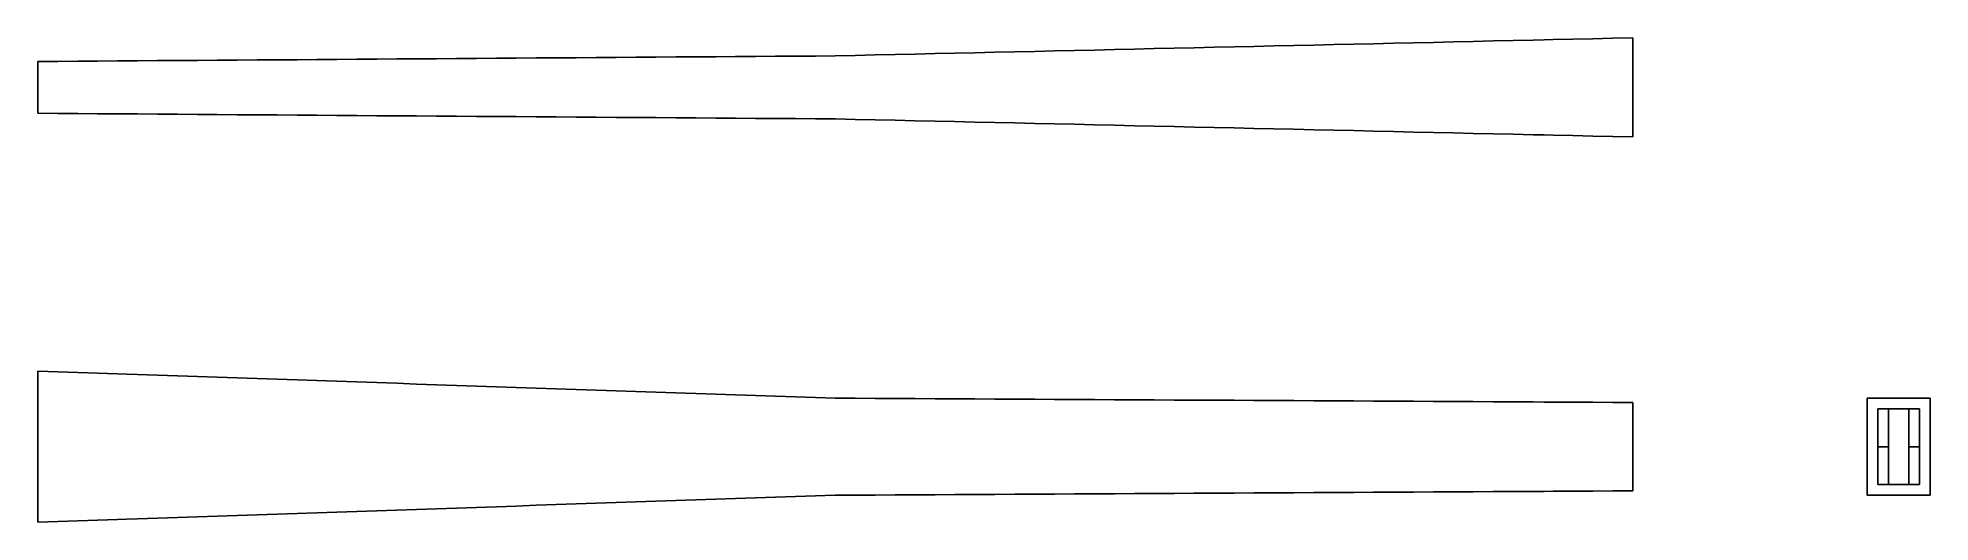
# Model space of a CAD drawing. Header units: inches. Extents: x 0 to 10.7, y -0.4 to 2.3.
import ezdxf

# ---------------------------------------------------------------- set-up
doc = ezdxf.new("R2010")
doc.units = ezdxf.units.IN

msp = doc.modelspace()

# ---------------------------------------------------------------- linework, layer by layer
at = {"layer": 'FRONT'}
for p, q in [((0, 0.426198), (0.1125, 0.422393)), ((0, 0.426198), (0, -0.426198)), ((0.1125, 0.422393), (0.225, 0.418588)), ((0.225, 0.418588), (0.3375, 0.414783)), ((0.3375, 0.414783), (0.45, 0.410978)), ((0.45, 0.410978), (0.5, 0.409287)), ((0.5, 0.409287), (0.5625, 0.407174)), ((0.5625, 0.407174), (0.675, 0.403369)), ((0.675, 0.403369), (0.7875, 0.399564)), ((0.7875, 0.399564), (0.9, 0.395759)), ((0.9, 0.395759), (1.0125, 0.391955)), ((1.0125, 0.391955), (1.125, 0.38815)), ((1.125, 0.38815), (1.2375, 0.384345)), ((1.2375, 0.384345), (1.35, 0.38054)), ((1.35, 0.38054), (1.4625, 0.376736)), ((1.4625, 0.376736), (1.575, 0.372931)), ((1.575, 0.372931), (1.6875, 0.369126)), ((1.6875, 0.369126), (1.8, 0.365321)), ((1.8, 0.365321), (1.9125, 0.361516)), ((1.9125, 0.361516), (2.025, 0.357712)), ((2.025, 0.357712), (2.1375, 0.353907)), ((2.1375, 0.353907), (2.25, 0.350102)), ((2.25, 0.350102), (2.3625, 0.346297)), ((2.3625, 0.346297), (2.475, 0.342493)), ((2.475, 0.342493), (2.5875, 0.338688)), ((2.5875, 0.338688), (2.7, 0.334883)), ((2.7, 0.334883), (2.8125, 0.331078)), ((2.8125, 0.331078), (2.925, 0.327274)), ((2.925, 0.327274), (3.0375, 0.323469)), ((3.0375, 0.323469), (3.15, 0.319664)), ((3.15, 0.319664), (3.2625, 0.315859)), ((3.2625, 0.315859), (3.375, 0.312055)), ((3.375, 0.312055), (3.4875, 0.30825)), ((3.4875, 0.30825), (3.6, 0.304445)), ((3.6, 0.304445), (3.7125, 0.30064)), ((3.7125, 0.30064), (3.825, 0.296835)), ((3.825, 0.296835), (3.9375, 0.293031)), ((3.9375, 0.293031), (4.05, 0.289226)), ((4.05, 0.289226), (4.1625, 0.285421)), ((4.1625, 0.285421), (4.275, 0.281616)), ((4.275, 0.281616), (4.3875, 0.277812)), ((4.3875, 0.277812), (4.5, 0.274007)), ((4.5, 0.274007), (4.6125, 0.273395)), ((4.6125, 0.273395), (4.725, 0.272783)), ((4.725, 0.272783), (4.8375, 0.272171)), ((4.8375, 0.272171), (4.95, 0.271559)), ((4.95, 0.271559), (5.0625, 0.270947)), ((5.0625, 0.270947), (5.175, 0.270335)), ((5.175, 0.270335), (5.2875, 0.269723)), ((5.2875, 0.269723), (5.4, 0.269111)), ((5.4, 0.269111), (5.5125, 0.268499)), ((5.5125, 0.268499), (5.625, 0.267887)), ((5.625, 0.267887), (5.7375, 0.267275)), ((5.7375, 0.267275), (5.85, 0.266663)), ((5.85, 0.266663), (5.9625, 0.266051)), ((5.9625, 0.266051), (6.075, 0.265439)), ((6.075, 0.265439), (6.1875, 0.264827)), ((6.1875, 0.264827), (6.3, 0.264215)), ((6.3, 0.264215), (6.4125, 0.263603)), ((6.4125, 0.263603), (6.525, 0.262991)), ((6.525, 0.262991), (6.6375, 0.262379)), ((6.6375, 0.262379), (6.75, 0.261767)), ((6.75, 0.261767), (6.8625, 0.261155)), ((6.8625, 0.261155), (6.975, 0.260543)), ((6.975, 0.260543), (7.0875, 0.259931)), ((7.0875, 0.259931), (7.2, 0.259319)), ((7.2, 0.259319), (7.3125, 0.258707)), ((7.3125, 0.258707), (7.425, 0.258095)), ((7.425, 0.258095), (7.5375, 0.257483)), ((7.5375, 0.257483), (7.65, 0.256871)), ((7.65, 0.256871), (7.7625, 0.256259)), ((7.7625, 0.256259), (7.875, 0.255647)), ((7.875, 0.255647), (7.9875, 0.255035)), ((7.9875, 0.255035), (8.1, 0.254423)), ((8.1, 0.254423), (8.2125, 0.253811)), ((8.2125, 0.253811), (8.325, 0.253199)), ((8.325, 0.253199), (8.4375, 0.252587)), ((8.4375, 0.252587), (8.5, 0.252247)), ((8.5, 0.252247), (8.55, 0.251975)), ((8.55, 0.251975), (8.6625, 0.251363)), ((8.6625, 0.251363), (8.775, 0.250751)), ((8.775, 0.250751), (8.8875, 0.250139)), ((8.8875, 0.250139), (9, 0.249527)), ((9, 0.249527), (9, -0.249527)), ((3.0375, -0.323469), (3.15, -0.319664)), ((3.15, -0.319664), (3.2625, -0.315859)), ((3.2625, -0.315859), (3.375, -0.312055)), ((3.375, -0.312055), (3.4875, -0.30825)), ((3.4875, -0.30825), (3.6, -0.304445)), ((3.6, -0.304445), (3.7125, -0.30064)), ((3.7125, -0.30064), (3.825, -0.296835)), ((3.825, -0.296835), (3.9375, -0.293031)), ((3.9375, -0.293031), (4.05, -0.289226)), ((4.05, -0.289226), (4.1625, -0.285421)), ((4.1625, -0.285421), (4.275, -0.281616)), ((4.275, -0.281616), (4.3875, -0.277812)), ((4.3875, -0.277812), (4.5, -0.274007)), ((4.5, -0.274007), (4.6125, -0.273395)), ((4.6125, -0.273395), (4.725, -0.272783)), ((4.725, -0.272783), (4.8375, -0.272171)), ((4.8375, -0.272171), (4.95, -0.271559)), ((4.95, -0.271559), (5.0625, -0.270947)), ((5.0625, -0.270947), (5.175, -0.270335)), ((5.175, -0.270335), (5.2875, -0.269723)), ((5.2875, -0.269723), (5.4, -0.269111)), ((5.4, -0.269111), (5.5125, -0.268499)), ((5.5125, -0.268499), (5.625, -0.267887)), ((5.625, -0.267887), (5.7375, -0.267275)), ((5.7375, -0.267275), (5.85, -0.266663)), ((5.85, -0.266663), (5.9625, -0.266051)), ((5.9625, -0.266051), (6.075, -0.265439)), ((6.075, -0.265439), (6.1875, -0.264827)), ((6.1875, -0.264827), (6.3, -0.264215)), ((6.3, -0.264215), (6.4125, -0.263603)), ((6.4125, -0.263603), (6.525, -0.262991)), ((6.525, -0.262991), (6.6375, -0.262379)), ((6.6375, -0.262379), (6.75, -0.261767)), ((6.75, -0.261767), (6.8625, -0.261155)), ((6.8625, -0.261155), (6.975, -0.260543)), ((6.975, -0.260543), (7.0875, -0.259931)), ((7.0875, -0.259931), (7.2, -0.259319)), ((7.2, -0.259319), (7.3125, -0.258707)), ((7.3125, -0.258707), (7.425, -0.258095)), ((7.425, -0.258095), (7.5375, -0.257483)), ((7.5375, -0.257483), (7.65, -0.256871)), ((7.65, -0.256871), (7.7625, -0.256259)), ((7.7625, -0.256259), (7.875, -0.255647)), ((7.875, -0.255647), (7.9875, -0.255035)), ((7.9875, -0.255035), (8.1, -0.254423)), ((8.1, -0.254423), (8.2125, -0.253811)), ((8.2125, -0.253811), (8.325, -0.253199)), ((8.325, -0.253199), (8.4375, -0.252587)), ((8.4375, -0.252587), (8.5, -0.252247)), ((8.5, -0.252247), (8.55, -0.251975)), ((8.55, -0.251975), (8.6625, -0.251363)), ((8.6625, -0.251363), (8.775, -0.250751)), ((8.775, -0.250751), (8.8875, -0.250139)), ((8.8875, -0.250139), (9, -0.249527)), ((0, -0.426198), (0.1125, -0.422393)), ((0.1125, -0.422393), (0.225, -0.418588)), ((0.225, -0.418588), (0.3375, -0.414783)), ((0.3375, -0.414783), (0.45, -0.410978)), ((0.45, -0.410978), (0.5, -0.409287)), ((0.5, -0.409287), (0.5625, -0.407174)), ((0.5625, -0.407174), (0.675, -0.403369)), ((0.675, -0.403369), (0.7875, -0.399564)), ((0.7875, -0.399564), (0.9, -0.395759)), ((0.9, -0.395759), (1.0125, -0.391955)), ((1.0125, -0.391955), (1.125, -0.38815)), ((1.125, -0.38815), (1.2375, -0.384345)), ((1.2375, -0.384345), (1.35, -0.38054)), ((1.35, -0.38054), (1.4625, -0.376736)), ((1.4625, -0.376736), (1.575, -0.372931)), ((1.575, -0.372931), (1.6875, -0.369126)), ((1.6875, -0.369126), (1.8, -0.365321)), ((1.8, -0.365321), (1.9125, -0.361516)), ((1.9125, -0.361516), (2.025, -0.357712)), ((2.025, -0.357712), (2.1375, -0.353907)), ((2.1375, -0.353907), (2.25, -0.350102)), ((2.25, -0.350102), (2.3625, -0.346297)), ((2.3625, -0.346297), (2.475, -0.342493)), ((2.475, -0.342493), (2.5875, -0.338688)), ((2.5875, -0.338688), (2.7, -0.334883)), ((2.7, -0.334883), (2.8125, -0.331078)), ((2.8125, -0.331078), (2.925, -0.327274)), ((2.925, -0.327274), (3.0375, -0.323469))]:
    msp.add_line(p, q, dxfattribs=at)
at = {"layer": 'SECTION'}
for p, q in [((10.677975, 0.274007), (10.322025, 0.274007)), ((10.322025, 0.274007), (10.322025, -0.274007)), ((10.617975, 0.214007), (10.382025, 0.214007)), ((10.382025, 0.214007), (10.382025, -0.214007)), ((10.442025, 0.214007), (10.382025, 0.214007)), ((10.382025, 0.214007), (10.382025, 0)), ((10.442025, 0), (10.442025, 0.214007)), ((10.617975, 0.214007), (10.557975, 0.214007)), ((10.557975, 0.214007), (10.557975, 0)), ((10.617975, -0.214007), (10.617975, 0.214007)), ((10.617975, 0), (10.617975, 0.214007)), ((10.677975, -0.274007), (10.677975, 0.274007)), ((10.382025, 0), (10.442025, 0)), ((10.442025, 0), (10.382025, 0)), ((10.382025, 0), (10.382025, -0.214007)), ((10.442025, -0.214007), (10.442025, 0)), ((10.557975, 0), (10.617975, 0)), ((10.617975, 0), (10.557975, 0)), ((10.557975, 0), (10.557975, -0.214007)), ((10.617975, -0.214007), (10.617975, 0)), ((10.322025, -0.274007), (10.677975, -0.274007)), ((10.382025, -0.214007), (10.617975, -0.214007)), ((10.382025, -0.214007), (10.442025, -0.214007)), ((10.557975, -0.214007), (10.617975, -0.214007))]:
    msp.add_line(p, q, dxfattribs=at)
at = {"layer": 'TOP'}
for p, q in [((6.075, 2.24223), (6.1875, 2.244778)), ((6.1875, 2.244778), (6.3, 2.247325)), ((6.3, 2.247325), (6.4125, 2.249872)), ((6.4125, 2.249872), (6.525, 2.25242)), ((6.525, 2.25242), (6.6375, 2.254967)), ((6.6375, 2.254967), (6.75, 2.257514)), ((6.75, 2.257514), (6.8625, 2.260062)), ((6.8625, 2.260062), (6.975, 2.262609)), ((6.975, 2.262609), (7.0875, 2.265157)), ((7.0875, 2.265157), (7.2, 2.267704)), ((7.2, 2.267704), (7.3125, 2.270251)), ((7.3125, 2.270251), (7.425, 2.272799)), ((7.425, 2.272799), (7.5375, 2.275346)), ((7.5375, 2.275346), (7.65, 2.277893)), ((7.65, 2.277893), (7.7625, 2.280441)), ((7.7625, 2.280441), (7.875, 2.282988)), ((7.875, 2.282988), (7.9875, 2.285535)), ((7.9875, 2.285535), (8.1, 2.288083)), ((8.1, 2.288083), (8.2125, 2.29063)), ((8.2125, 2.29063), (8.325, 2.293178)), ((8.325, 2.293178), (8.4375, 2.295725)), ((8.4375, 2.295725), (8.5, 2.29714)), ((8.5, 2.29714), (8.55, 2.298272)), ((8.55, 2.298272), (8.6625, 2.30082)), ((8.6625, 2.30082), (8.775, 2.303367)), ((8.775, 2.303367), (8.8875, 2.305914)), ((8.8875, 2.305914), (9, 2.308462)), ((9, 2.308462), (9, 1.748723)), ((0, 2.174813), (0.1125, 2.175607)), ((0, 2.174813), (0, 1.882372)), ((0.1125, 2.175607), (0.225, 2.176401)), ((0.225, 2.176401), (0.3375, 2.177195)), ((0.3375, 2.177195), (0.45, 2.177988)), ((0.45, 2.177988), (0.5, 2.178341)), ((0.5, 2.178341), (0.5625, 2.178782)), ((0.5625, 2.178782), (0.675, 2.179576)), ((0.675, 2.179576), (0.7875, 2.18037)), ((0.7875, 2.18037), (0.9, 2.181164)), ((0.9, 2.181164), (1.0125, 2.181958)), ((1.0125, 2.181958), (1.125, 2.182751)), ((1.125, 2.182751), (1.2375, 2.183545)), ((1.2375, 2.183545), (1.35, 2.184339)), ((1.35, 2.184339), (1.4625, 2.185133)), ((1.4625, 2.185133), (1.575, 2.185927)), ((1.575, 2.185927), (1.6875, 2.186721)), ((1.6875, 2.186721), (1.8, 2.187515)), ((1.8, 2.187515), (1.9125, 2.188308)), ((1.9125, 2.188308), (2.025, 2.189102)), ((2.025, 2.189102), (2.1375, 2.189896)), ((2.1375, 2.189896), (2.25, 2.19069)), ((2.25, 2.19069), (2.3625, 2.191484)), ((2.3625, 2.191484), (2.475, 2.192278)), ((2.475, 2.192278), (2.5875, 2.193072)), ((2.5875, 2.193072), (2.7, 2.193865)), ((2.7, 2.193865), (2.8125, 2.194659)), ((2.8125, 2.194659), (2.925, 2.195453)), ((2.925, 2.195453), (3.0375, 2.196247)), ((3.0375, 2.196247), (3.15, 2.197041)), ((3.15, 2.197041), (3.2625, 2.197835)), ((3.2625, 2.197835), (3.375, 2.198629)), ((3.375, 2.198629), (3.4875, 2.199422)), ((3.4875, 2.199422), (3.6, 2.200216)), ((3.6, 2.200216), (3.7125, 2.20101)), ((3.7125, 2.20101), (3.825, 2.201804)), ((3.825, 2.201804), (3.9375, 2.202598)), ((3.9375, 2.202598), (4.05, 2.203392)), ((4.05, 2.203392), (4.1625, 2.204186)), ((4.1625, 2.204186), (4.275, 2.204979)), ((4.275, 2.204979), (4.3875, 2.205773)), ((4.3875, 2.205773), (4.5, 2.206567)), ((4.5, 2.206567), (4.6125, 2.209114)), ((4.6125, 2.209114), (4.725, 2.211662)), ((4.725, 2.211662), (4.8375, 2.214209)), ((4.8375, 2.214209), (4.95, 2.216757)), ((4.95, 2.216757), (5.0625, 2.219304)), ((5.0625, 2.219304), (5.175, 2.221851)), ((5.175, 2.221851), (5.2875, 2.224399)), ((5.2875, 2.224399), (5.4, 2.226946)), ((5.4, 2.226946), (5.5125, 2.229493)), ((5.5125, 2.229493), (5.625, 2.232041)), ((5.625, 2.232041), (5.7375, 2.234588)), ((5.7375, 2.234588), (5.85, 2.237136)), ((5.85, 2.237136), (5.9625, 2.239683)), ((5.9625, 2.239683), (6.075, 2.24223)), ((0, 1.882372), (0.1125, 1.881578)), ((0.1125, 1.881578), (0.225, 1.880784)), ((0.225, 1.880784), (0.3375, 1.879991)), ((0.3375, 1.879991), (0.45, 1.879197)), ((0.45, 1.879197), (0.5, 1.878844)), ((0.5, 1.878844), (0.5625, 1.878403)), ((0.5625, 1.878403), (0.675, 1.877609)), ((0.675, 1.877609), (0.7875, 1.876815)), ((0.7875, 1.876815), (0.9, 1.876021)), ((0.9, 1.876021), (1.0125, 1.875227)), ((1.0125, 1.875227), (1.125, 1.874434)), ((1.125, 1.874434), (1.2375, 1.87364)), ((1.2375, 1.87364), (1.35, 1.872846)), ((1.35, 1.872846), (1.4625, 1.872052)), ((1.4625, 1.872052), (1.575, 1.871258)), ((1.575, 1.871258), (1.6875, 1.870464)), ((1.6875, 1.870464), (1.8, 1.86967)), ((1.8, 1.86967), (1.9125, 1.868877)), ((1.9125, 1.868877), (2.025, 1.868083)), ((2.025, 1.868083), (2.1375, 1.867289)), ((2.1375, 1.867289), (2.25, 1.866495)), ((2.25, 1.866495), (2.3625, 1.865701)), ((2.3625, 1.865701), (2.475, 1.864907)), ((2.475, 1.864907), (2.5875, 1.864113)), ((2.5875, 1.864113), (2.7, 1.86332)), ((2.7, 1.86332), (2.8125, 1.862526)), ((2.8125, 1.862526), (2.925, 1.861732)), ((2.925, 1.861732), (3.0375, 1.860938)), ((3.0375, 1.860938), (3.15, 1.860144)), ((3.15, 1.860144), (3.2625, 1.85935)), ((3.2625, 1.85935), (3.375, 1.858557)), ((3.375, 1.858557), (3.4875, 1.857763)), ((3.4875, 1.857763), (3.6, 1.856969)), ((3.6, 1.856969), (3.7125, 1.856175)), ((3.7125, 1.856175), (3.825, 1.855381)), ((3.825, 1.855381), (3.9375, 1.854587)), ((3.9375, 1.854587), (4.05, 1.853793)), ((4.05, 1.853793), (4.1625, 1.853)), ((4.1625, 1.853), (4.275, 1.852206)), ((4.275, 1.852206), (4.3875, 1.851412)), ((4.3875, 1.851412), (4.5, 1.850618)), ((4.5, 1.850618), (4.6125, 1.848071)), ((4.6125, 1.848071), (4.725, 1.845523)), ((4.725, 1.845523), (4.8375, 1.842976)), ((4.8375, 1.842976), (4.95, 1.840428)), ((4.95, 1.840428), (5.0625, 1.837881)), ((5.0625, 1.837881), (5.175, 1.835334)), ((5.175, 1.835334), (5.2875, 1.832786)), ((5.2875, 1.832786), (5.4, 1.830239)), ((5.4, 1.830239), (5.5125, 1.827692)), ((5.5125, 1.827692), (5.625, 1.825144)), ((5.625, 1.825144), (5.7375, 1.822597)), ((5.7375, 1.822597), (5.85, 1.82005)), ((5.85, 1.82005), (5.9625, 1.817502)), ((5.9625, 1.817502), (6.075, 1.814955)), ((6.075, 1.814955), (6.1875, 1.812407)), ((6.1875, 1.812407), (6.3, 1.80986)), ((6.3, 1.80986), (6.4125, 1.807313)), ((6.4125, 1.807313), (6.525, 1.804765)), ((6.525, 1.804765), (6.6375, 1.802218)), ((6.6375, 1.802218), (6.75, 1.799671)), ((6.75, 1.799671), (6.8625, 1.797123)), ((6.8625, 1.797123), (6.975, 1.794576)), ((6.975, 1.794576), (7.0875, 1.792029)), ((7.0875, 1.792029), (7.2, 1.789481)), ((7.2, 1.789481), (7.3125, 1.786934)), ((7.3125, 1.786934), (7.425, 1.784386)), ((7.425, 1.784386), (7.5375, 1.781839)), ((7.5375, 1.781839), (7.65, 1.779292)), ((7.65, 1.779292), (7.7625, 1.776744)), ((7.7625, 1.776744), (7.875, 1.774197)), ((7.875, 1.774197), (7.9875, 1.77165)), ((7.9875, 1.77165), (8.1, 1.769102)), ((8.1, 1.769102), (8.2125, 1.766555)), ((8.2125, 1.766555), (8.325, 1.764008)), ((8.325, 1.764008), (8.4375, 1.76146)), ((8.4375, 1.76146), (8.5, 1.760045)), ((8.5, 1.760045), (8.55, 1.758913)), ((8.55, 1.758913), (8.6625, 1.756365)), ((8.6625, 1.756365), (8.775, 1.753818)), ((8.775, 1.753818), (8.8875, 1.751271)), ((8.8875, 1.751271), (9, 1.748723))]:
    msp.add_line(p, q, dxfattribs=at)

doc.saveas('drawing.dxf')
